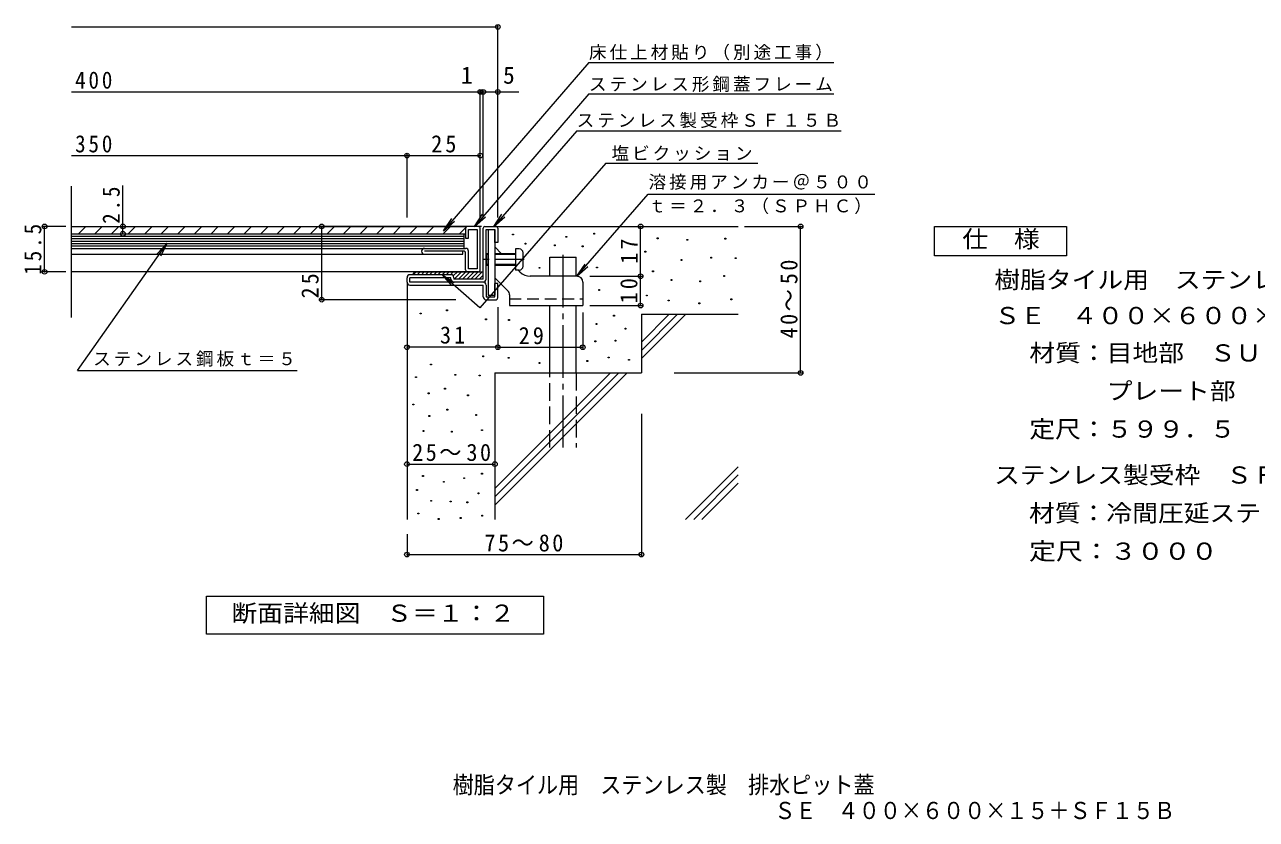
# Model space of a CAD drawing. Units: millimetres, scale not verified. Extents: x -315 to 331, y -273 to 218.
# Drawn here: x -315.1 to 105.3, y -272.9 to -1.7 of the extents above; entities that cross this region are included whole.
import ezdxf
from ezdxf.enums import TextEntityAlignment as Align

# ---------------------------------------------------------------- set-up
doc = ezdxf.new("R2010")
doc.units = ezdxf.units.MM
doc.header["$LTSCALE"] = 2
doc.header["$PDMODE"] = 32
doc.header["$PDSIZE"] = 1.6
for name, pattern in [('CHAIN1', [8, 5, -1, 1, -1]), ('CHAIN2', [12, 9, -1, 1, -1]), ('DASHED2', [3, 2, -1]), ('DASHED3', [4, 3, -1])]:
    doc.linetypes.add(name, pattern=pattern)
for name, color, linetype, lineweight in [('D-0', 7, 'Continuous', 9), ('D-1', 2, 'Continuous', 9), ('D-2', 3, 'Continuous', 9), ('D-3', 3, 'Continuous', 9), ('D-4', 7, 'Continuous', 9), ('D-5', 7, 'Continuous', 9), ('D-6', 6, 'Continuous', 9), ('D-9', 4, 'Continuous', 9), ('D-A', 2, 'Continuous', 9)]:
    doc.layers.add(name, color=color, linetype=linetype, lineweight=lineweight)
doc.layers.add('F-4_F-4ﾚｲﾔ', color=2, linetype='Continuous')
doc.styles.add('ＭＳ ゴシック', font='')
doc.styles.get('ＭＳ ゴシック').set_extended_font_data('MS Gothic')

msp = doc.modelspace()

# ---------------------------------------------------------------- linework, layer by layer
at = {"layer": 'D-0'}
for points in [[(-148.535, -73.458), (-148.535, -73.158), (-148.235, -73.158), (-148.235, -73.458)], [(-130.36, -74.243), (-130.36, -73.943), (-130.06, -73.943), (-130.06, -74.243)], [(-120.848, -73.163), (-120.848, -72.863), (-120.548, -72.863), (-120.548, -73.163)], [(-99.192, -74.742), (-99.192, -74.442), (-98.892, -74.442), (-98.892, -74.742)], [(-89.04, -75.284), (-89.04, -74.984), (-88.74, -74.984), (-88.74, -75.284)], [(-76.047, -74.878), (-76.047, -74.577), (-75.747, -74.577), (-75.747, -74.878)], [(-144.286, -76.618), (-144.286, -76.318), (-143.986, -76.318), (-143.986, -76.618)], [(-134.249, -77.143), (-134.249, -76.843), (-133.949, -76.843), (-133.949, -77.143)], [(-124.771, -77.478), (-124.771, -77.178), (-124.471, -77.178), (-124.471, -77.478)], [(-103.362, -79.348), (-103.362, -79.048), (-103.062, -79.048), (-103.062, -79.348)], [(-91.032, -82.161), (-91.032, -81.86), (-90.733, -81.86), (-90.733, -82.161)], [(-80.919, -81.374), (-80.919, -81.074), (-80.619, -81.074), (-80.619, -81.374)], [(-72.562, -81.526), (-72.562, -81.226), (-72.262, -81.226), (-72.262, -81.526)], [(-139.513, -84.834), (-139.513, -84.534), (-139.213, -84.534), (-139.213, -84.834)], [(-119.9, -84.704), (-119.9, -84.403), (-119.6, -84.403), (-119.6, -84.704)], [(-100.726, -86.04), (-100.726, -85.739), (-100.426, -85.739), (-100.426, -86.04)], [(-76.453, -87.6), (-76.453, -87.3), (-76.153, -87.3), (-76.153, -87.6)], [(-119.115, -92.418), (-119.115, -92.118), (-118.815, -92.118), (-118.815, -92.418)], [(-94.454, -88.954), (-94.454, -88.654), (-94.154, -88.654), (-94.154, -88.954)], [(-84.659, -89.424), (-84.659, -89.124), (-84.359, -89.124), (-84.359, -89.424)], [(-102.871, -94.284), (-102.871, -93.983), (-102.57, -93.983), (-102.57, -94.284)], [(-95.402, -95.992), (-95.402, -95.692), (-95.102, -95.692), (-95.102, -95.992)], [(-84.961, -96.937), (-84.961, -96.637), (-84.661, -96.637), (-84.661, -96.937)], [(-74.017, -95.586), (-74.017, -95.286), (-73.717, -95.286), (-73.717, -95.586)], [(-180.059, -100.443), (-180.059, -100.143), (-179.759, -100.143), (-179.759, -100.443)], [(-171.071, -99.339), (-171.071, -99.039), (-170.771, -99.039), (-170.771, -99.339)], [(-114.053, -101.146), (-114.053, -100.846), (-113.753, -100.846), (-113.753, -101.146)], [(-157.728, -102.415), (-157.728, -102.115), (-157.428, -102.115), (-157.428, -102.415)], [(-149.905, -102.631), (-149.905, -102.331), (-149.605, -102.331), (-149.605, -102.631)], [(-120.032, -103.998), (-120.032, -103.698), (-119.732, -103.698), (-119.732, -103.998)], [(-110.159, -105.577), (-110.159, -105.277), (-109.859, -105.277), (-109.859, -105.577)], [(-120.427, -109.922), (-120.427, -109.621), (-120.127, -109.621), (-120.127, -109.922)], [(-113.535, -109.694), (-113.535, -109.393), (-113.235, -109.393), (-113.235, -109.694)], [(-176.505, -117.82), (-176.505, -117.52), (-176.205, -117.52), (-176.205, -117.82)], [(-158.734, -115.055), (-158.734, -114.755), (-158.434, -114.755), (-158.434, -115.055)], [(-150.019, -115.575), (-150.019, -115.275), (-149.719, -115.275), (-149.719, -115.575)], [(-139.512, -117.3), (-139.512, -117), (-139.212, -117), (-139.212, -117.3)], [(-123.191, -116.635), (-123.191, -116.335), (-122.891, -116.335), (-122.891, -116.635)], [(-115.91, -115.434), (-115.91, -115.134), (-115.61, -115.134), (-115.61, -115.434)], [(-108.974, -116.24), (-108.974, -115.94), (-108.674, -115.94), (-108.674, -116.24)], [(-181.668, -122.164), (-181.668, -121.864), (-181.368, -121.864), (-181.368, -122.164)], [(-168.212, -121.374), (-168.212, -121.074), (-167.912, -121.074), (-167.912, -121.374)], [(-159.919, -121.605), (-159.919, -121.305), (-159.619, -121.305), (-159.619, -121.605)], [(-171.766, -126.113), (-171.766, -125.813), (-171.466, -125.813), (-171.466, -126.113)], [(-177.295, -127.693), (-177.295, -127.393), (-176.995, -127.393), (-176.995, -127.693)], [(-163.868, -128.318), (-163.868, -128.018), (-163.568, -128.018), (-163.568, -128.318)], [(-182.535, -131.492), (-182.535, -131.192), (-182.235, -131.192), (-182.235, -131.492)], [(-170.976, -133.222), (-170.976, -132.922), (-170.676, -132.922), (-170.676, -133.222)], [(-177.097, -135.394), (-177.097, -135.094), (-176.797, -135.094), (-176.797, -135.394)], [(-161.103, -135.032), (-161.103, -134.732), (-160.803, -134.732), (-160.803, -135.032)], [(-179.072, -140.528), (-179.072, -140.228), (-178.772, -140.228), (-178.772, -140.528)], [(-169.397, -140.725), (-169.397, -140.425), (-169.097, -140.425), (-169.097, -140.725)], [(-159.151, -140.239), (-159.151, -139.939), (-158.851, -139.939), (-158.851, -140.239)], [(-159.129, -155.104), (-159.129, -154.804), (-158.829, -154.804), (-158.829, -155.104)], [(-179.27, -155.894), (-179.27, -155.594), (-178.97, -155.594), (-178.97, -155.894)], [(-172.161, -157.869), (-172.161, -157.569), (-171.861, -157.569), (-171.861, -157.869)], [(-165.191, -156.637), (-165.191, -156.337), (-164.892, -156.337), (-164.892, -156.637)], [(-181.291, -160.633), (-181.291, -160.333), (-180.991, -160.333), (-180.991, -160.633)], [(-160.313, -161.818), (-160.313, -161.518), (-160.013, -161.518), (-160.013, -161.818)], [(-176.481, -164.349), (-176.481, -164.049), (-176.181, -164.049), (-176.181, -164.349)], [(-169.792, -164.582), (-169.792, -164.282), (-169.491, -164.282), (-169.491, -164.582)], [(-164.097, -164.908), (-164.097, -164.608), (-163.797, -164.608), (-163.797, -164.908)], [(-180.849, -168.693), (-180.849, -168.393), (-180.549, -168.393), (-180.549, -168.693)], [(-173.903, -170.552), (-173.903, -170.252), (-173.603, -170.252), (-173.603, -170.552)], [(-166.376, -170.25), (-166.376, -169.95), (-166.076, -169.95), (-166.076, -170.25)], [(-159.058, -169.46), (-159.058, -169.16), (-158.758, -169.16), (-158.758, -169.46)]]:
    msp.add_lwpolyline(points, close=True, dxfattribs=at)
at = {"layer": 'D-1'}
for p, q in [((-158.561, -88.552), (-158.561, -71.152)), ((-157.961, -70.552), (-154.161, -70.552)), ((-153.561, -71.152), (-153.561, -76.052)), ((-157.561, -88.552), (-157.561, -71.552)), ((-157.561, -71.552), (-154.561, -71.552)), ((-184.561, -89.552), (-184.561, -88.052)), ((-169.561, -87.052), (-183.561, -87.052)), ((-183.561, -89.552), (-183.561, -88.052)), ((-169.561, -88.052), (-183.561, -88.052)), ((-169.561, -88.552), (-169.561, -88.052)), ((-168.561, -88.052), (-168.561, -88.552)), ((-158.561, -89.552), (-183.561, -89.552)), ((-183.561, -90.552), (-158.561, -90.552)), ((-158.561, -88.552), (-168.561, -88.552)), ((-158.561, -94.552), (-158.561, -90.552)), ((-157.561, -90.552), (-157.561, -94.552)), ((-153.561, -90.052), (-154.561, -90.052)), ((-154.561, -94.552), (-154.561, -90.052)), ((-153.561, -94.952), (-153.561, -90.052)), ((-157.561, -94.552), (-154.561, -94.552)), ((-157.561, -95.552), (-154.161, -95.552))]:
    msp.add_line(p, q, dxfattribs=at)
msp.add_lwpolyline([(-153.561, -76.052), (-154.561, -76.052), (-154.561, -71.552)], dxfattribs=at)
for centre, radius, start, end in [((-157.961, -71.152), 0.6, 90, 180), ((-154.161, -71.152), 0.6, 0, 90), ((-183.561, -88.052), 1, 90, 180), ((-169.561, -88.052), 1, 0, 90), ((-183.561, -89.552), 1, 180, 270), ((-168.561, -88.552), 1, 180, 270), ((-158.561, -88.552), 1, 270, 0), ((-158.561, -90.552), 1, 0, 90), ((-157.561, -94.552), 1, 180, 270), ((-154.161, -94.952), 0.6, 270, 0)]:
    msp.add_arc(centre, radius, start, end, dxfattribs=at)
at = {"layer": 'D-2'}
for p, q in [((-299.094, -101.601), (-299.094, -56.813)), ((-299.094, -70.551), (-164.561, -70.551)), ((-164.561, -70.551), (-164.561, -74.552)), ((-160.261, -70.552), (-163.861, -70.552)), ((-159.561, -85.352), (-159.561, -71.252)), ((-164.561, -74.552), (-163.561, -74.552)), ((-163.561, -71.552), (-160.561, -71.552)), ((-163.561, -74.552), (-163.561, -71.552)), ((-160.561, -71.552), (-160.561, -85.052)), ((-178.561, -78.052), (-164.561, -78.052)), ((-165.061, -79.052), (-178.561, -79.052)), ((-165.561, -80.052), (-165.561, -79.052)), ((-164.561, -85.352), (-164.561, -79.552)), ((-163.561, -85.052), (-163.561, -79.052)), ((-299.094, -80.052), (-165.561, -80.052)), ((-160.261, -86.052), (-299.094, -86.052)), ((-160.561, -85.052), (-163.561, -85.052))]:
    msp.add_line(p, q, dxfattribs=at)
at = {"layer": 'D-2', "color": 4}
for p, q in [((-299.094, -73.051), (-164.561, -73.051)), ((-299.094, -73.884), (-165.061, -73.884)), ((-299.094, -74.718), (-165.061, -74.718)), ((-299.094, -75.551), (-165.061, -75.551)), ((-299.094, -76.384), (-165.061, -76.384)), ((-299.094, -77.218), (-165.061, -77.218))]:
    msp.add_line(p, q, dxfattribs=at)
msp.add_lwpolyline([(-299.094, -78.051), (-165.061, -78.051), (-165.061, -73.051)], dxfattribs=at)
at = {"layer": 'D-2'}
for centre, radius, start, end in [((-163.861, -71.252), 0.7, 90, 180), ((-160.261, -71.252), 0.7, 0, 90), ((-178.561, -79.052), 1, 90, 270), ((-165.061, -79.552), 0.5, 0, 90), ((-164.561, -79.052), 1, 0, 90), ((-163.861, -85.352), 0.7, 180, 270), ((-160.261, -85.352), 0.7, 270, 352.98354)]:
    msp.add_arc(centre, radius, start, end, dxfattribs=at)
at = {"layer": 'D-3'}
for p, q in [((-156.861, -71.552), (-156.861, -94.052)), ((-156.861, -71.552), (-154.561, -71.552)), ((-154.561, -71.552), (-154.561, -94.052)), ((-152.261, -79.852), (-154.561, -77.552)), ((-150.147, -92.502), (-154.561, -88.088)), ((-146.025, -86.088), (-146.661, -85.452)), ((-126.561, -87.552), (-142.49, -87.552)), ((-124.561, -89.552), (-124.561, -97.552)), ((-156.861, -94.052), (-154.561, -94.052)), ((-149.561, -93.916), (-149.561, -97.552)), ((-149.561, -97.552), (-124.561, -97.552))]:
    msp.add_line(p, q, dxfattribs=at)
at = {"layer": 'D-3', "linetype": 'CHAIN1'}
msp.add_line((-144.573, -81.852), (-158.307, -81.852), dxfattribs=at)
at = {"layer": 'D-3', "linetype": 'DASHED2'}
msp.add_line((-149.561, -95.252), (-124.561, -95.252), dxfattribs=at)
at = {"layer": 'D-3'}
for centre, radius, start, end in [((-142.49, -82.552), 5, 225, 270), ((-126.561, -89.552), 2, 0, 90), ((-151.561, -93.916), 2, 0, 45.00024)]:
    msp.add_arc(centre, radius, start, end, dxfattribs=at)
at = {"layer": 'D-4'}
for p, q in [((-299.094, -2.479), (-153.561, -2.479)), ((-153.561, -67.461), (-153.561, -1.879)), ((-299.094, -24.618), (-146.344, -24.618)), ((-159.561, -67.461), (-159.561, -24.018)), ((-158.561, -67.461), (-158.561, -24.018)), ((-184.561, -67.461), (-184.561, -45.768)), ((-299.094, -46.368), (-184.561, -46.368)), ((-184.561, -46.368), (-159.561, -46.368)), ((-281.524, -73.051), (-281.524, -56.575)), ((-301.036, -70.552), (-308.862, -70.552)), ((-308.262, -86.052), (-308.262, -70.552)), ((-159.19, -70.552), (-214.257, -70.552)), ((-213.657, -95.552), (-213.657, -70.552)), ((-104.846, -87.552), (-104.846, -70.552)), ((-69.355, -70.552), (-49.624, -70.552)), ((-50.224, -120.552), (-50.224, -70.552)), ((-301.036, -86.052), (-308.862, -86.052)), ((-122.195, -87.552), (-104.246, -87.552)), ((-104.846, -97.552), (-104.846, -87.552)), ((-167.932, -95.552), (-214.257, -95.552)), ((-153.561, -98.146), (-153.561, -112.414)), ((-124.561, -99.918), (-124.561, -112.414)), ((-122.195, -97.552), (-104.246, -97.552)), ((-153.561, -111.814), (-184.561, -111.814)), ((-153.561, -111.814), (-124.561, -111.814)), ((-93.405, -120.552), (-49.624, -120.552)), ((-104.56, -134.527), (-104.56, -183.169)), ((-184.561, -151.676), (-154.561, -151.676)), ((-184.561, -175.552), (-184.561, -183.169)), ((-184.561, -182.569), (-104.56, -182.569))]:
    msp.add_line(p, q, dxfattribs=at)
for p in [(-153.561, -2.479), (-159.561, -24.618), (-158.561, -24.618), (-153.561, -24.618), (-184.561, -46.368), (-159.561, -46.368), (-308.262, -70.552), (-281.524, -70.551), (-213.657, -70.552), (-104.846, -70.552), (-50.224, -70.552), (-281.524, -73.051), (-308.262, -86.052), (-104.846, -87.552), (-213.657, -95.552), (-104.846, -97.552), (-184.561, -111.814), (-153.561, -111.814), (-124.561, -111.814), (-50.224, -120.552), (-184.561, -151.676), (-154.561, -151.676), (-184.561, -182.569), (-104.56, -182.569)]:
    msp.add_point(p, dxfattribs=at)
at = {"layer": 'D-5'}
for p, q in [((-122.457, -14.607), (-172.061, -72.055)), ((-122.457, -14.607), (-38.88, -14.607)), ((-122.457, -25.303), (-161.527, -70.552)), ((-122.457, -25.303), (-38.88, -25.303)), ((-126.591, -37.97), (-154.949, -70.552)), ((-126.591, -37.97), (-36.433, -37.97)), ((-116.692, -48.942), (-159.657, -98.308)), ((-116.692, -48.942), (-64.815, -48.942)), ((-161.527, -70.552), (-158.782, -66.374)), ((-161.527, -70.552), (-157.794, -67.227)), ((-154.949, -70.552), (-152.187, -66.385)), ((-154.949, -70.552), (-151.203, -67.241)), ((-172.061, -72.055), (-169.315, -67.876)), ((-172.061, -72.055), (-168.327, -68.729)), ((-297.067, -119.772), (-266.376, -76.286)), ((-266.376, -76.286), (-269.768, -79.959)), ((-266.376, -76.286), (-268.702, -80.712)), ((-126.561, -87.552), (-123.799, -83.384)), ((-172.667, -86.984), (-168.499, -89.747)), ((-126.561, -87.552), (-122.814, -84.241)), ((-297.067, -119.772), (-222.016, -119.772))]:
    msp.add_line(p, q, dxfattribs=at)
at = {"layer": 'D-5', "color": 2}
for p, q in [((-4.537, -70.552), (40.463, -70.552)), ((-4.537, -80.552), (-4.537, -70.552)), ((40.463, -70.552), (40.463, -80.552)), ((40.463, -80.552), (-4.537, -80.552))]:
    msp.add_line(p, q, dxfattribs=at)
at = {"layer": 'D-5'}
for points in [[(-126.561, -87.552), (-102.212, -59.576), (-24.871, -59.576)], [(-159.657, -98.308), (-172.667, -86.984), (-169.356, -90.731)]]:
    msp.add_lwpolyline(points, dxfattribs=at)
at = {"layer": 'D-5', "color": 2}
msp.add_lwpolyline([(-252.96, -209.741), (-252.96, -196.741), (-137.96, -196.741), (-137.96, -209.741)], close=True, dxfattribs=at)
at = {"layer": 'D-6'}
for p, q in [((-154.161, -70.552), (-71.56, -70.552)), ((-135.86, -81.052), (-126.86, -81.052)), ((-135.86, -87.552), (-135.86, -81.052)), ((-126.86, -87.552), (-126.86, -81.052)), ((-184.561, -89.552), (-184.561, -170.552)), ((-135.86, -120.552), (-135.86, -97.552)), ((-126.86, -120.552), (-126.86, -97.552)), ((-104.561, -100.552), (-71.56, -100.552)), ((-104.561, -100.552), (-104.561, -120.552)), ((-104.561, -110.02), (-95.093, -100.552)), ((-104.561, -112.848), (-92.265, -100.552)), ((-104.561, -115.676), (-89.436, -100.552)), ((-154.561, -120.552), (-154.561, -170.552)), ((-154.561, -120.552), (-104.561, -120.552)), ((-154.561, -160.02), (-115.093, -120.552)), ((-154.561, -162.848), (-112.265, -120.552)), ((-154.561, -165.676), (-109.436, -120.552)), ((-89.554, -170.552), (-71.56, -152.558)), ((-86.726, -170.552), (-71.56, -155.387)), ((-83.898, -170.552), (-71.56, -158.215))]:
    msp.add_line(p, q, dxfattribs=at)
at = {"layer": 'D-6', "linetype": 'CHAIN2'}
msp.add_line((-131.36, -80.236), (-131.36, -146.052), dxfattribs=at)
at = {"layer": 'D-6', "linetype": 'DASHED3'}
for p, q in [((-135.86, -146.052), (-135.86, -120.552)), ((-126.86, -120.552), (-126.86, -146.052))]:
    msp.add_line(p, q, dxfattribs=at)
at = {"layer": 'D-9'}
for p, q in [((-181.484, -86.052), (-182.484, -87.052)), ((-181.561, -86.052), (-158.561, -86.052)), ((-180.07, -86.052), (-181.07, -87.052)), ((-178.656, -86.052), (-179.656, -87.052)), ((-177.242, -86.052), (-178.242, -87.052)), ((-175.828, -86.052), (-176.827, -87.052)), ((-174.413, -86.052), (-175.413, -87.052)), ((-172.999, -86.052), (-173.999, -87.052)), ((-171.585, -86.052), (-172.585, -87.052)), ((-170.171, -86.052), (-171.17, -87.052)), ((-168.756, -86.052), (-169.756, -87.052)), ((-167.342, -86.052), (-168.753, -87.463)), ((-165.928, -86.052), (-168.428, -88.552)), ((-164.514, -86.052), (-167.014, -88.552)), ((-163.1, -86.052), (-165.599, -88.552)), ((-161.685, -86.052), (-164.185, -88.552)), ((-160.271, -86.052), (-162.771, -88.552)), ((-158.857, -86.052), (-161.357, -88.552)), ((-158.561, -87.17), (-159.943, -88.552))]:
    msp.add_line(p, q, dxfattribs=at)
msp.add_arc((-181.561, -87.052), 1, 90, 180, dxfattribs=at)
at = {"layer": 'D-A'}
for p, q in [((-296.707, -73.051), (-294.207, -70.551)), ((-291.05, -73.051), (-288.55, -70.551)), ((-285.393, -73.051), (-282.893, -70.551)), ((-279.736, -73.051), (-277.236, -70.551)), ((-274.079, -73.051), (-271.579, -70.551)), ((-268.423, -73.051), (-265.923, -70.551)), ((-262.766, -73.051), (-260.266, -70.551)), ((-257.109, -73.051), (-254.609, -70.551)), ((-251.452, -73.051), (-248.952, -70.551)), ((-245.795, -73.051), (-243.295, -70.551)), ((-240.138, -73.051), (-237.638, -70.551)), ((-234.481, -73.051), (-231.981, -70.551)), ((-228.825, -73.051), (-226.325, -70.551)), ((-223.168, -73.051), (-220.668, -70.551)), ((-217.511, -73.051), (-215.011, -70.551)), ((-211.854, -73.051), (-209.354, -70.551)), ((-206.197, -73.051), (-203.697, -70.551)), ((-200.54, -73.051), (-198.04, -70.551)), ((-194.883, -73.051), (-192.383, -70.551)), ((-189.226, -73.051), (-186.727, -70.551)), ((-183.57, -73.051), (-181.07, -70.551)), ((-177.913, -73.051), (-175.413, -70.551)), ((-172.256, -73.051), (-169.756, -70.551)), ((-166.599, -73.051), (-164.561, -71.013))]:
    msp.add_line(p, q, dxfattribs=at)
at = {"layer": 'D-A', "color": 7}
for p, q in [((-156.861, -79.852), (-157.311, -79.852)), ((-147.561, -79.852), (-154.561, -79.852)), ((-144.961, -84.152), (-144.961, -79.552)), ((-156.861, -80.102), (-157.561, -80.102)), ((-157.311, -83.852), (-157.561, -83.602)), ((-156.861, -83.602), (-157.561, -83.602)), ((-156.861, -83.852), (-157.311, -83.852)), ((-147.561, -80.102), (-154.561, -80.102)), ((-147.561, -83.602), (-154.561, -83.602)), ((-147.561, -83.852), (-154.561, -83.852)), ((-146.261, -85.452), (-147.561, -85.452))]:
    msp.add_line(p, q, dxfattribs=at)
for points in [[(-157.311, -83.852), (-157.311, -79.852), (-157.561, -80.102)], [(-146.261, -78.252), (-147.561, -78.252), (-147.561, -85.452)]]:
    msp.add_lwpolyline(points, dxfattribs=at)
for centre, start, end in [((-146.261, -79.552), 0, 90), ((-146.261, -84.152), 270, 0)]:
    msp.add_arc(centre, 1.3, start, end, dxfattribs=at)

# ---------------------------------------------------------------- texts
at = {"layer": 'D-4', "color": 2, "style": 'ＭＳ ゴシック'}
for s, p in [('1', (-166.15, -23.618)), ('5', (-151.778, -23.618))]:
    msp.add_text(s, height=5.865, dxfattribs=at).set_placement(p, align=Align.BOTTOM_LEFT)
at = {"layer": 'D-4', "color": 2, "char_height": 5.865, "attachment_point": 7, "style": 'ＭＳ ゴシック'}
for s, insert in [('\\T1.27;\\W0.9;400', (-297.832, -23.618)), ('\\T1.27;\\W0.9;350', (-297.832, -45.368)), ('\\T1.27;\\W0.95;25', (-176.31, -45.368)), ('\\T1.27;\\W0.95;31', (-173.311, -110.614)), ('\\T1.22;\\W0.95;25～30', (-182.811, -150.676)), ('\\T1.22;\\W0.95;75～80', (-158.134, -181.569))]:
    msp.add_mtext(s, dxfattribs=dict(at, insert=insert))
for s, insert, rotation in [('\\T1.27;\\W0.9;2.5', (-282.524, -69.652), 90), ('\\T1.28;\\W0.9;15.5', (-309.262, -87.052), 90), ('\\T1.27;\\W0.95;17', (-105.846, -83.302), 90), ('\\T1.22;\\W0.95;40～50', (-51.223, -108.802), 90), ('\\T1.27;\\W0.95;25', (-214.657, -95.144), 90), ('\\T1.27;\\W0.95;10', (-105.846, -96.802), 90), ('\\T1.27;\\W0.95;29', (-146.444, -110.814), 0.001)]:
    msp.add_mtext(s, dxfattribs=dict(at, insert=insert, rotation=rotation))
at = {"layer": 'D-5', "color": 2, "style": 'ＭＳ ゴシック'}
for s, width, p in [('仕\u3000様', 1.1, (4.963, -79.552)), ('樹脂タイル用\u3000ステンレス製\u3000排水ピット蓋', 1.1, (15.881, -93.447)), ('ＳＥ\u3000４００×６００×１５', 1.1, (15.881, -105.668)), ('材質：目地部\u3000ＳＵＳ３０４\u3000ｔ＝１．０', 1.1, (27.824, -118.412)), ('\u3000\u3000\u3000プレート部\u3000ＳＵＳ３０４（ｔ＝５）', 1.1, (27.824, -131.412)), ('定尺：５９９．５', 1.1, (27.824, -144.412)), ('ステンレス製受枠\u3000ＳＦ１５Ｂ', 1.1, (15.792, -160.089)), ('材質：冷間圧延ステンレス鋼板（ＳＵＳ３０４－２Ｂ）', 1.1, (27.734, -173.089)), ('定尺：３０００', 1.15, (27.734, -186.089)), ('断面詳細図\u3000Ｓ＝１：２', 1.1, (-244.459, -207.241))]:
    msp.add_text(s, height=5.865, dxfattribs=dict(at, width=width)).set_placement(p, align=Align.BOTTOM_LEFT)
at = {"layer": 'D-5', "char_height": 4.399, "attachment_point": 7, "style": 'ＭＳ ゴシック'}
for s, insert in [('\\T1.17;床仕上材貼り（別途工事）', (-122.457, -13.884)), ('\\T1.17;ステンレス形鋼蓋フレーム', (-122.457, -24.69)), ('\\T1.17;ステンレス製受枠ＳＦ１５Ｂ', (-126.663, -37.018)), ('\\T1.17;塩ビクッション', (-114.765, -48.238)), ('\\T1.17;溶接用アンカー＠５００', (-102.123, -58.083)), ('\\T1.17;ｔ＝２．３（ＳＰＨＣ）', (-102.123, -66.328)), ('\\T1.17;ステンレス鋼板ｔ＝５', (-291.669, -118.396))]:
    msp.add_mtext(s, dxfattribs=dict(at, insert=insert))
at = {"layer": 'F-4_F-4ﾚｲﾔ', "style": 'ＭＳ ゴシック', "width": 0.9}
for s, p in [('樹脂タイル用\u3000ステンレス製\u3000排水ピット蓋', (-168.993, -265.849)), ('ＳＥ\u3000４００×６００×１５＋ＳＦ１５Ｂ', (-59.205, -274.588))]:
    msp.add_text(s, height=5.865, dxfattribs=at).set_placement(p, align=Align.BOTTOM_LEFT)

doc.saveas('drawing.dxf')
